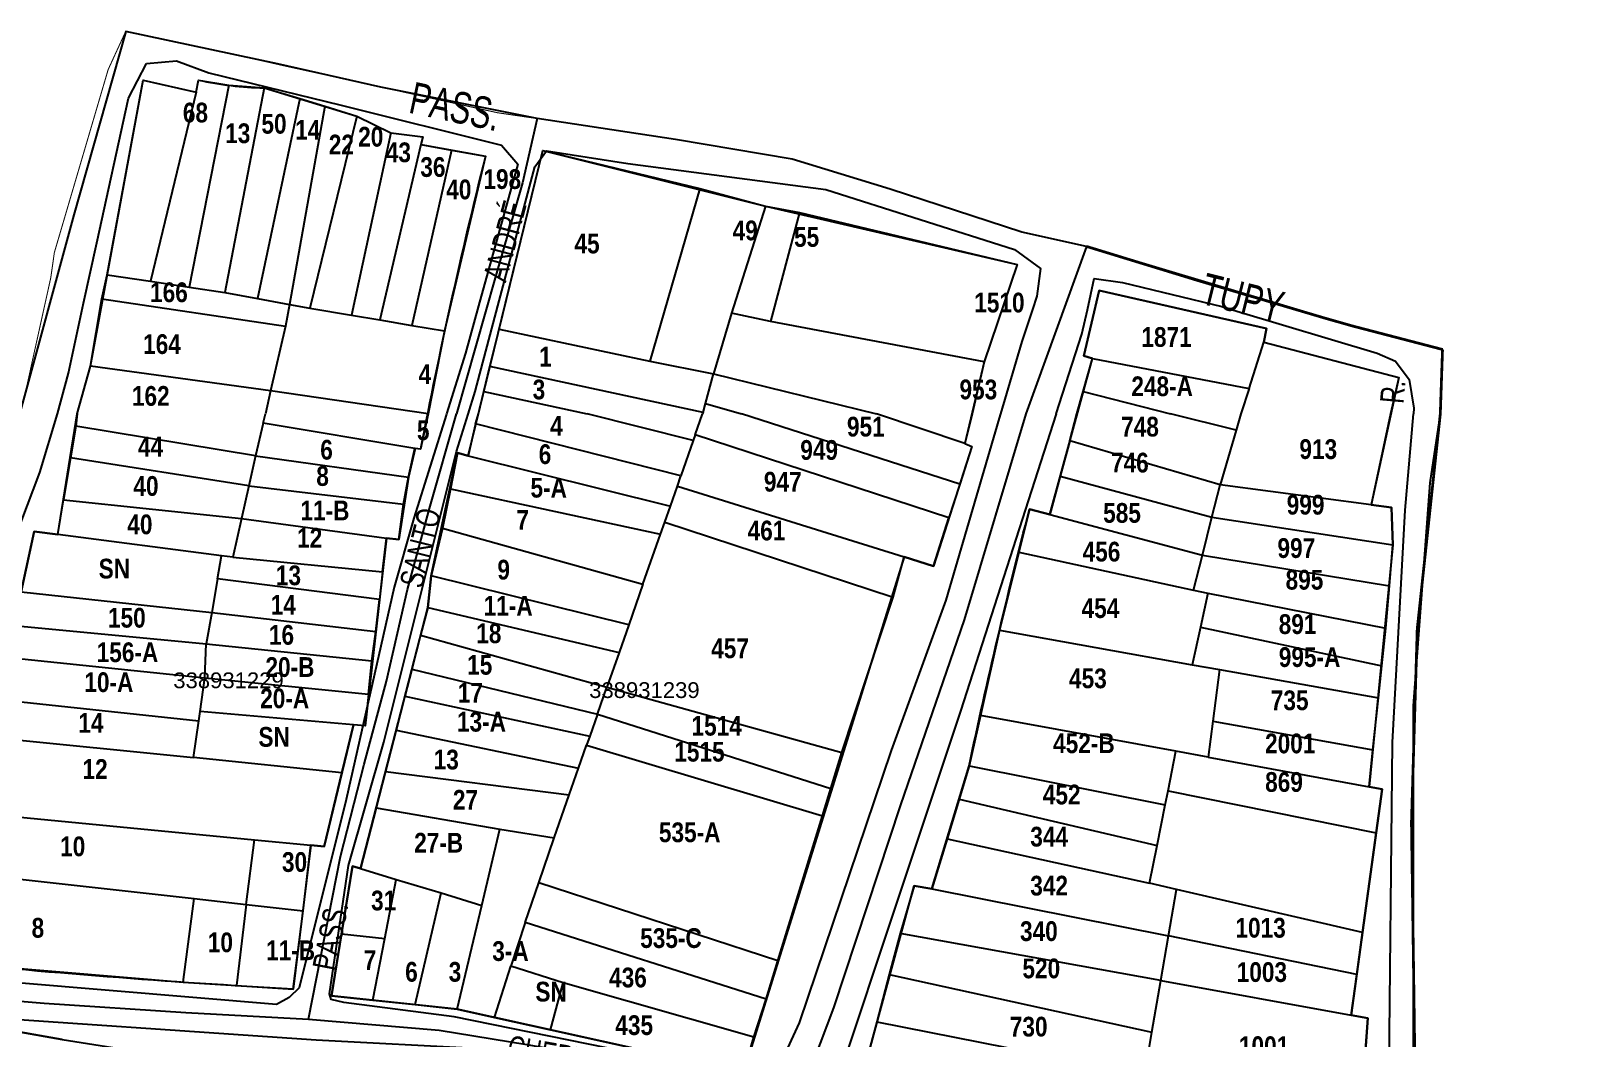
# Model space of a CAD drawing. Extents: x 206099 to 208675, y 4843659 to 4845705.
# Drawn here: x 207658 to 207852.9, y 4845577.5 to 4845705.1 of the extents above; entities that cross this region are included whole.
import ezdxf
from ezdxf.enums import TextEntityAlignment as Align

# ---------------------------------------------------------------- set-up
doc = ezdxf.new("R2010")
doc.units = 0
doc.header["$LTSCALE"] = 1.5
doc.header["$MEASUREMENT"] = 0
for name, color, linetype in [('CD-MALHA-LOTES', 40, 'CONTINUOUS'), ('CD_TXT_QUADRA', 7, 'CONTINUOUS'), ('LM-LIM-SETOR-FISCAL', 7, 'CONTINUOUS'), ('LM-LIMITE-MUNICIPAL', 2, 'CONTINUOUS'), ('RU-QUADRAS', 6, 'CONTINUOUS'), ('SV-EIXO-RUA-N-PAV', 6, 'CONTINUOUS'), ('SV-EIXO-RUA-PAV', 20, 'CONTINUOUS'), ('SV-RUA-NAO-PAV-S-GUIA-C-GUIA', 7, 'CONTINUOUS'), ('SV-RUA-PAVIM-S-GUIA-C-GUIA', 7, 'CONTINUOUS'), ('SV-TXT-RUA-N-PAV-S-GUIA-C-GUIA', 7, 'CONTINUOUS'), ('Th_NmrPort', 7, 'CONTINUOUS')]:
    doc.layers.add(name, color=color, linetype=linetype)
doc.styles.add('ARIAL', font='ARIAL.TTF')
doc.styles.add('MONOTXT', font='ARIAL.TTF', dxfattribs={"height": 0.2})
doc.styles.get("Standard").update_dxf_attribs({"font": 'swisscbo.ttf'})
doc.linetypes.add('Limite', pattern='A,20,-3,[130,ltypeshp.shx,S=6.35,R=0,X=0,Y=0],-3,20', length=46)

msp = doc.modelspace()

# ---------------------------------------------------------------- linework, layer by layer
at = {"layer": 'CD-MALHA-LOTES', "linetype": 'Continuous'}
for p, q in [((207667.67, 4845674.15), (207672.22, 4845698.8)), ((207672.22, 4845698.8), (207678.95, 4845697.3)), ((207683.07, 4845698.15), (207678.04, 4845672.6)), ((207678.95, 4845697.3), (207679.24, 4845698.82)), ((207679.24, 4845698.82), (207683.07, 4845698.15)), ((207687.54, 4845697.84), (207682.59, 4845671.92)), ((207683.07, 4845698.15), (207687.54, 4845697.84)), ((207687.54, 4845697.84), (207692.07, 4845696.46)), ((207678.95, 4845697.3), (207673.15, 4845673.34)), ((207692.07, 4845696.46), (207686.71, 4845671.15)), ((207692.07, 4845696.46), (207695.25, 4845695.49)), ((207695.25, 4845695.49), (207690.77, 4845670.4)), ((207699.27, 4845694.26), (207693.35, 4845669.96)), ((207695.25, 4845695.49), (207699.27, 4845694.26)), ((207699.27, 4845694.26), (207703.6, 4845692.12)), ((207703.6, 4845692.12), (207698.63, 4845669.06)), ((207703.6, 4845692.12), (207707.64, 4845691.64)), ((207707.41, 4845690.66), (207702.2, 4845668.45)), ((207711.26, 4845689.95), (207706.26, 4845667.76)), ((207707.64, 4845691.64), (207707.41, 4845690.66)), ((207707.41, 4845690.66), (207711.26, 4845689.95)), ((207711.26, 4845689.95), (207715.57, 4845689.17)), ((207717.31, 4845667.29), (207722.86, 4845689.9)), ((207722.86, 4845689.9), (207742.73, 4845685.07)), ((207715.57, 4845689.17), (207710.41, 4845667.05)), ((207742.73, 4845685.07), (207736.41, 4845663.24)), ((207742.73, 4845685.07), (207751.05, 4845682.84)), ((207751.05, 4845682.84), (207746.71, 4845669.29)), ((207751.05, 4845682.84), (207755.36, 4845682.03)), ((207755.36, 4845682.03), (207751.65, 4845668.27)), ((207755.36, 4845682.03), (207782.92, 4845675.48)), ((207667.01, 4845671.1), (207667.67, 4845674.15)), ((207667.67, 4845674.15), (207673.15, 4845673.34)), ((207782.92, 4845675.48), (207778.73, 4845663.13)), ((207673.15, 4845673.34), (207678.04, 4845672.6)), ((207678.04, 4845672.6), (207682.59, 4845671.92)), ((207793.29, 4845672.19), (207791.36, 4845663.89)), ((207814.48, 4845667.36), (207793.29, 4845672.19)), ((207665.58, 4845662.61), (207667.01, 4845671.1)), ((207667.01, 4845671.1), (207690.25, 4845667.67)), ((207682.59, 4845671.92), (207686.71, 4845671.15)), ((207686.71, 4845671.15), (207690.77, 4845670.4)), ((207690.77, 4845670.4), (207690.25, 4845667.67)), ((207690.77, 4845670.4), (207693.35, 4845669.96)), ((207693.35, 4845669.96), (207698.63, 4845669.06)), ((207698.63, 4845669.06), (207702.2, 4845668.45)), ((207702.2, 4845668.45), (207706.26, 4845667.76)), ((207746.71, 4845669.29), (207744.46, 4845661.61)), ((207751.65, 4845668.27), (207746.71, 4845669.29)), ((207778.73, 4845663.13), (207751.65, 4845668.27)), ((207690.25, 4845667.67), (207688.38, 4845659.49)), ((207706.26, 4845667.76), (207710.41, 4845667.05)), ((207710.41, 4845667.05), (207708.34, 4845656.58)), ((207716.15, 4845662.56), (207717.31, 4845667.29)), ((207717.31, 4845667.29), (207736.41, 4845663.24)), ((207814.13, 4845665.65), (207814.48, 4845667.36)), ((207812.28, 4845659.76), (207814.13, 4845665.65)), ((207814.13, 4845665.65), (207831.21, 4845661.16)), ((207663.88, 4845656.56), (207665.58, 4845662.61)), ((207688.38, 4845659.49), (207665.58, 4845662.61)), ((207715.37, 4845659.38), (207716.15, 4845662.56)), ((207743.13, 4845656.75), (207716.15, 4845662.56)), ((207736.41, 4845663.24), (207744.46, 4845661.61)), ((207778.73, 4845663.13), (207777.2, 4845656.55)), ((207791.24, 4845659.39), (207792.44, 4845663.55)), ((207791.36, 4845663.89), (207792.44, 4845663.55)), ((207792.44, 4845663.55), (207812.28, 4845659.76)), ((207743.44, 4845657.88), (207744.46, 4845661.61)), ((207744.46, 4845661.61), (207765.07, 4845656.55)), ((207831.21, 4845661.16), (207830.18, 4845656.56)), ((207688.38, 4845659.49), (207687.71, 4845656.56)), ((207708.34, 4845656.58), (207688.38, 4845659.49)), ((207714.68, 4845656.55), (207715.37, 4845659.38)), ((207715.37, 4845659.38), (207728.47, 4845656.55)), ((207790.47, 4845656.56), (207791.24, 4845659.39)), ((207791.24, 4845659.39), (207802.3, 4845656.55)), ((207812.28, 4845659.76), (207811.22, 4845656.57)), ((207708.34, 4845656.58), (207707.35, 4845652.08)), ((207743.13, 4845656.75), (207743.06, 4845656.56)), ((207743.13, 4845656.75), (207743.44, 4845657.88)), ((207743.44, 4845657.88), (207748, 4845656.56)), ((207811.22, 4845656.57), (207810.62, 4845654.5)), ((207663.72, 4845655), (207663.05, 4845651)), ((207663.88, 4845656.56), (207663.72, 4845655)), ((207686.48, 4845651.23), (207663.72, 4845655)), ((207687.41, 4845655.39), (207686.48, 4845651.23)), ((207687.41, 4845655.39), (207687.71, 4845656.56)), ((207706.65, 4845652.17), (207687.41, 4845655.39)), ((207714.33, 4845655.28), (207713.38, 4845651.23)), ((207714.33, 4845655.28), (207714.68, 4845656.55)), ((207740.31, 4845648.7), (207714.33, 4845655.28)), ((207741.88, 4845653.2), (207728.47, 4845656.55)), ((207742.13, 4845653.91), (207743.06, 4845656.56)), ((207775.63, 4845647.65), (207748, 4845656.56)), ((207776.27, 4845652.79), (207765.07, 4845656.55)), ((207777.2, 4845656.55), (207776.27, 4845652.79)), ((207789.58, 4845653.15), (207790.47, 4845656.56)), ((207810.62, 4845654.5), (207802.3, 4845656.55)), ((207830.18, 4845656.56), (207827.74, 4845645.05)), ((207741.88, 4845653.2), (207740.31, 4845648.7)), ((207742.13, 4845653.91), (207741.88, 4845653.2)), ((207774.27, 4845643.41), (207742.13, 4845653.91)), ((207776.27, 4845652.79), (207777.17, 4845652.44)), ((207789.58, 4845653.15), (207788.35, 4845648.68)), ((207808.61, 4845647.57), (207789.58, 4845653.15)), ((207810.62, 4845654.5), (207808.61, 4845647.57)), ((207663.05, 4845651), (207662.16, 4845645.66)), ((207685.62, 4845647.43), (207663.05, 4845651)), ((207686.48, 4845651.23), (207685.62, 4845647.43)), ((207686.48, 4845651.23), (207705.83, 4845648.55)), ((207705.83, 4845648.55), (207706.65, 4845652.17)), ((207707.35, 4845652.08), (207706.65, 4845652.17)), ((207712.02, 4845651.62), (207711.13, 4845647.09)), ((207713.38, 4845651.23), (207712.02, 4845651.62)), ((207713.38, 4845651.23), (207738.99, 4845644.88)), ((207777.17, 4845652.44), (207775.63, 4845647.65)), ((207685.62, 4845647.43), (207684.7, 4845643.31)), ((207685.62, 4845647.43), (207705.22, 4845645.11)), ((207705.22, 4845645.11), (207705.83, 4845648.55)), ((207711.13, 4845647.09), (207710.14, 4845642.1)), ((207711.13, 4845647.09), (207737.74, 4845641.33)), ((207738.99, 4845644.88), (207739.88, 4845647.42)), ((207739.88, 4845647.42), (207740.31, 4845648.7)), ((207739.88, 4845647.42), (207768.6, 4845638.45)), ((207775.63, 4845647.65), (207774.27, 4845643.41)), ((207788.35, 4845648.68), (207787.02, 4845643.81)), ((207788.35, 4845648.68), (207807.57, 4845643.49)), ((207807.57, 4845643.49), (207808.61, 4845647.57)), ((207827.74, 4845645.05), (207808.61, 4845647.57)), ((207661.43, 4845641.28), (207662.16, 4845645.66)), ((207662.16, 4845645.66), (207684.7, 4845643.31)), ((207704.62, 4845640.66), (207705.22, 4845645.11)), ((207738.27, 4845642.83), (207738.99, 4845644.88)), ((207830.28, 4845644.72), (207827.74, 4845645.05)), ((207684.7, 4845643.31), (207683.6, 4845638.4)), ((207684.7, 4845643.31), (207703.03, 4845640.84)), ((207772.3, 4845637.3), (207774.27, 4845643.41)), ((207784.46, 4845644.5), (207783.13, 4845639.04)), ((207787.02, 4845643.81), (207784.46, 4845644.5)), ((207787.02, 4845643.81), (207806.35, 4845638.69)), ((207806.35, 4845638.69), (207807.57, 4845643.49)), ((207807.57, 4845643.49), (207830.48, 4845639.98)), ((207830.48, 4845639.98), (207830.28, 4845644.72)), ((207658.44, 4845641.67), (207656.78, 4845634.04)), ((207661.43, 4845641.28), (207658.44, 4845641.67)), ((207682.17, 4845638.58), (207661.43, 4845641.28)), ((207710.14, 4845642.1), (207708.72, 4845636.06)), ((207710.14, 4845642.1), (207735.52, 4845634.98)), ((207735.52, 4845634.98), (207737.74, 4845641.33)), ((207737.74, 4845641.33), (207738.27, 4845642.83)), ((207738.27, 4845642.83), (207767.18, 4845633.36)), ((207702.54, 4845636.57), (207703.03, 4845640.84)), ((207703.03, 4845640.84), (207704.62, 4845640.66)), ((207783.13, 4845639.04), (207780.65, 4845629.16)), ((207783.13, 4845639.04), (207805.22, 4845634.24)), ((207830.04, 4845634.81), (207830.48, 4845639.98)), ((207681.66, 4845635.67), (207682.17, 4845638.58)), ((207683.6, 4845638.4), (207682.17, 4845638.58)), ((207683.6, 4845638.4), (207702.54, 4845636.57)), ((207767.18, 4845633.36), (207768.6, 4845638.45)), ((207768.6, 4845638.45), (207772.3, 4845637.3)), ((207805.22, 4845634.24), (207806.35, 4845638.69)), ((207806.35, 4845638.69), (207830.04, 4845634.81)), ((207681.66, 4845635.67), (207680.92, 4845631.42)), ((207702.14, 4845633.06), (207681.66, 4845635.67)), ((207702.54, 4845636.57), (207702.14, 4845633.06)), ((207708.72, 4845636.06), (207708.26, 4845632.03)), ((207733.72, 4845629.85), (207708.72, 4845636.06)), ((207656.78, 4845634.04), (207680.92, 4845631.42)), ((207735.52, 4845634.98), (207733.72, 4845629.85)), ((207760.7, 4845613.68), (207767.18, 4845633.36)), ((207805.22, 4845634.24), (207807.05, 4845633.88)), ((207807.05, 4845633.88), (207806.1, 4845629.54)), ((207807.05, 4845633.88), (207829.58, 4845629.43)), ((207829.58, 4845629.43), (207830.04, 4845634.81)), ((207680.92, 4845631.42), (207680.22, 4845627.46)), ((207680.92, 4845631.42), (207701.68, 4845629.03)), ((207701.68, 4845629.03), (207702.14, 4845633.06)), ((207708.26, 4845632.03), (207707.36, 4845628.55)), ((207708.26, 4845632.03), (207732.49, 4845626.33)), ((207655.85, 4845629.76), (207680.22, 4845627.46)), ((207733.72, 4845629.85), (207732.49, 4845626.33)), ((207806.1, 4845629.54), (207805.07, 4845624.81)), ((207806.1, 4845629.54), (207829.08, 4845624.67)), ((207829.08, 4845624.67), (207829.58, 4845629.43)), ((207680.03, 4845623.14), (207680.22, 4845627.46)), ((207680.22, 4845627.46), (207701.19, 4845625.3)), ((207701.19, 4845625.3), (207701.68, 4845629.03)), ((207707.36, 4845628.55), (207706.25, 4845624.24)), ((207707.36, 4845628.55), (207730.96, 4845621.96)), ((207780.65, 4845629.16), (207778.25, 4845618.38)), ((207780.65, 4845629.16), (207805.07, 4845624.81)), ((207652.5, 4845625.98), (207680.03, 4845623.14)), ((207732.49, 4845626.33), (207730.96, 4845621.96)), ((207700.75, 4845621.08), (207701.19, 4845625.3)), ((207706.25, 4845624.24), (207705.38, 4845620.83)), ((207706.25, 4845624.24), (207729.76, 4845618.53)), ((207805.07, 4845624.81), (207808.53, 4845624.19)), ((207808.53, 4845624.19), (207807.67, 4845617.66)), ((207808.53, 4845624.19), (207828.65, 4845620.63)), ((207828.65, 4845620.63), (207829.08, 4845624.67)), ((207679.44, 4845618.9), (207680.03, 4845623.14)), ((207680.03, 4845623.14), (207700.75, 4845621.08)), ((207729.76, 4845618.53), (207730.96, 4845621.96)), ((207730.96, 4845621.96), (207760.7, 4845613.68)), ((207650.38, 4845620.81), (207679.27, 4845617.68)), ((207700.75, 4845621.08), (207700.33, 4845617.07)), ((207705.38, 4845620.83), (207704.26, 4845616.5)), ((207705.38, 4845620.83), (207728.79, 4845615.78)), ((207827.94, 4845614.01), (207828.65, 4845620.63)), ((207678.63, 4845613.05), (207679.27, 4845617.68)), ((207679.27, 4845617.68), (207679.44, 4845618.9)), ((207698.87, 4845617.2), (207679.44, 4845618.9)), ((207729.76, 4845618.53), (207728.79, 4845615.78)), ((207729.76, 4845618.53), (207759.31, 4845609.15)), ((207778.25, 4845618.38), (207776.83, 4845612.01)), ((207803, 4845613.85), (207778.25, 4845618.38)), ((207807.67, 4845617.66), (207807.08, 4845613.1)), ((207807.67, 4845617.66), (207827.94, 4845614.01)), ((207649.25, 4845615.99), (207678.63, 4845613.05)), ((207697.41, 4845611.11), (207698.87, 4845617.2)), ((207700.33, 4845617.07), (207698.87, 4845617.2)), ((207704.26, 4845616.5), (207702.93, 4845611.29)), ((207704.26, 4845616.5), (207727.37, 4845611.7)), ((207728.79, 4845615.78), (207728.39, 4845614.63)), ((207727.37, 4845611.7), (207728.39, 4845614.63)), ((207728.39, 4845614.63), (207758.24, 4845605.68)), ((207802.01, 4845608.86), (207803, 4845613.85)), ((207807.08, 4845613.1), (207803, 4845613.85)), ((207827.46, 4845609.36), (207827.94, 4845614.01)), ((207697.41, 4845611.11), (207678.63, 4845613.05)), ((207759.31, 4845609.15), (207760.7, 4845613.68)), ((207776.83, 4845612.01), (207775.54, 4845607.77)), ((207776.83, 4845612.01), (207801.65, 4845607.06)), ((207807.08, 4845613.1), (207827.46, 4845609.36)), ((207695.15, 4845601.81), (207697.41, 4845611.11)), ((207702.93, 4845611.29), (207701.74, 4845606.68)), ((207702.93, 4845611.29), (207726.18, 4845608.32)), ((207726.18, 4845608.32), (207727.37, 4845611.7)), ((207724.28, 4845602.88), (207726.18, 4845608.32)), ((207758.24, 4845605.68), (207759.31, 4845609.15)), ((207801.65, 4845607.06), (207802.01, 4845608.86)), ((207802.01, 4845608.86), (207828.34, 4845603.52)), ((207829.1, 4845609.07), (207827.46, 4845609.36)), ((207828.34, 4845603.52), (207829.1, 4845609.07)), ((207646.91, 4845606.46), (207686.34, 4845602.65)), ((207701.74, 4845606.68), (207699.77, 4845599)), ((207701.74, 4845606.68), (207717.38, 4845603.97)), ((207775.54, 4845607.77), (207774.02, 4845602.75)), ((207775.54, 4845607.77), (207800.62, 4845601.91)), ((207800.62, 4845601.91), (207801.65, 4845607.06)), ((207715.11, 4845594.33), (207717.38, 4845603.97)), ((207717.38, 4845603.97), (207724.28, 4845602.88)), ((207752.61, 4845587.32), (207758.24, 4845605.68)), ((207685.26, 4845594.45), (207686.34, 4845602.65)), ((207686.34, 4845602.65), (207693.48, 4845601.97)), ((207722.33, 4845597.2), (207724.28, 4845602.88)), ((207774.02, 4845602.75), (207772.11, 4845596.43)), ((207774.02, 4845602.75), (207799.67, 4845597.14)), ((207826.62, 4845590.9), (207828.34, 4845603.52)), ((207692.49, 4845593.66), (207693.48, 4845601.97)), ((207693.48, 4845601.97), (207695.15, 4845601.81)), ((207799.67, 4845597.14), (207800.62, 4845601.91)), ((207645.1, 4845598.97), (207678.68, 4845595.19)), ((207698.75, 4845599.31), (207697.35, 4845590.74)), ((207699.77, 4845599), (207698.75, 4845599.31)), ((207699.77, 4845599), (207704.26, 4845597.63)), ((207702.83, 4845590.13), (207704.26, 4845597.63)), ((207704.26, 4845597.63), (207709.95, 4845595.93)), ((207720.62, 4845592.19), (207722.33, 4845597.2)), ((207752.61, 4845587.32), (207722.33, 4845597.2)), ((207769.88, 4845596.82), (207768.08, 4845590.79)), ((207772.11, 4845596.43), (207769.88, 4845596.82)), ((207772.11, 4845596.43), (207802.07, 4845590.49)), ((207803.08, 4845596.35), (207799.67, 4845597.14)), ((207802.07, 4845590.49), (207803.08, 4845596.35)), ((207826.62, 4845590.9), (207803.08, 4845596.35)), ((207677.31, 4845584.6), (207678.68, 4845595.19)), ((207678.68, 4845595.19), (207685.26, 4845594.45)), ((207685.26, 4845594.45), (207684.04, 4845584.19)), ((207685.26, 4845594.45), (207692.49, 4845593.66)), ((207706.68, 4845581.78), (207709.95, 4845595.93)), ((207709.95, 4845595.93), (207715.11, 4845594.33)), ((207712.01, 4845581.18), (207715.11, 4845594.33)), ((207691.24, 4845583.75), (207692.49, 4845593.66)), ((207697.35, 4845590.74), (207696.07, 4845582.88)), ((207697.35, 4845590.74), (207702.83, 4845590.13)), ((207720.62, 4845592.19), (207718.81, 4845586.64)), ((207751.11, 4845582.45), (207720.62, 4845592.19)), ((207768.08, 4845590.79), (207766.7, 4845585.61)), ((207801.08, 4845584.81), (207768.08, 4845590.79)), ((207801.08, 4845584.81), (207802.07, 4845590.49)), ((207825.89, 4845585.61), (207802.07, 4845590.49)), ((207825.89, 4845585.61), (207826.62, 4845590.9)), ((207701.33, 4845582.33), (207702.83, 4845590.13)), ((207644.14, 4845587.42), (207677.31, 4845584.6)), ((207716.74, 4845580.13), (207718.81, 4845586.64)), ((207725.43, 4845584.52), (207718.81, 4845586.64)), ((207751.11, 4845582.45), (207752.61, 4845587.32)), ((207677.31, 4845584.6), (207684.04, 4845584.19)), ((207723.83, 4845578.57), (207725.43, 4845584.52)), ((207749.54, 4845577.67), (207725.43, 4845584.52)), ((207766.7, 4845585.61), (207765.12, 4845579.61)), ((207766.7, 4845585.61), (207799.95, 4845578.3)), ((207799.95, 4845578.3), (207801.08, 4845584.81)), ((207801.08, 4845584.81), (207825.2, 4845580.46)), ((207825.2, 4845580.46), (207825.89, 4845585.61)), ((207684.04, 4845584.19), (207691.24, 4845583.75)), ((207696.07, 4845582.88), (207701.33, 4845582.33)), ((207661.97, 4845577.38), (207643.32, 4845580.64)), ((207701.33, 4845582.33), (207706.68, 4845581.78)), ((207706.68, 4845581.78), (207712.01, 4845581.18)), ((207712.01, 4845581.18), (207716.74, 4845580.13)), ((207749.54, 4845577.67), (207751.11, 4845582.45)), ((207716.74, 4845580.13), (207723.83, 4845578.57)), ((207765.12, 4845579.61), (207763.74, 4845574.43)), ((207765.12, 4845579.61), (207799.06, 4845572.92)), ((207827.3, 4845580.07), (207825.2, 4845580.46)), ((207826.44, 4845568.23), (207827.3, 4845580.07)), ((207723.83, 4845578.57), (207748.25, 4845573.18)), ((207748.25, 4845573.18), (207749.54, 4845577.67)), ((207799.06, 4845572.92), (207799.95, 4845578.3))]:
    msp.add_line(p, q, dxfattribs=at)
at = {"layer": 'LM-LIM-SETOR-FISCAL', "linetype": 'Limite', "ltscale": 0.1, "const_width": 0.13, "flags": 128}
msp.add_lwpolyline([(206951.13, 4844515.15), (206103.85, 4844311.15), (206102.2, 4844310.76), (206463.03, 4843896.23), (206552, 4844015.88), (206955.36, 4843691.91), (206997.06, 4843661.13), (206998.31, 4843663.57), (207016.42, 4843698.58), (207012.73, 4843700.99), (207070.72, 4843830.73), (207120.99, 4843945.82), (207148.62, 4843951), (207201.26, 4843971.46), (207207.29, 4843958.02), (207217.12, 4843955.42), (207337.27, 4843938.21), (207437.15, 4843921.71), (207622.29, 4843892.61), (207679.53, 4843880.04), (207690.49, 4843889.02), (207671.55, 4843915.2), (207748.93, 4843970.7), (207711.26, 4844025.71), (207698.36, 4844043.55), (207668.91, 4844086.59), (207641.42, 4844125.22), (207698.91, 4844166.45), (207678.15, 4844195.51), (207667.43, 4844209.54), (207654.06, 4844227.54), (207631.24, 4844260.95), (207605.71, 4844299.54), (207598, 4844309.83), (207586.64, 4844326.37), (207553.25, 4844375.41), (207542.96, 4844389.81), (207530.49, 4844407.67), (207597.31, 4844451.76), (207621.23, 4844476.19), (207656.93, 4844513), (207690.53, 4844547.25), (207699.44, 4844555.93), (207701.4, 4844564.61), (207693.13, 4844573.37), (207679, 4844583.84), (207661.07, 4844596.77), (207637.45, 4844615.37), (207585.86, 4844655.97), (207575.48, 4844664.69), (207569.08, 4844671.5), (207569.45, 4844680.36), (207654.93, 4844703.13), (207663.89, 4844680.39), (207677.57, 4844669.34), (207702.32, 4844650.54), (207716.26, 4844640.68), (207753.78, 4844609.83), (207762.93, 4844554.62), (207770.13, 4844473.57), (207776.84, 4844472.68), (207793.01, 4844360.57), (207785.17, 4844355.62), (207770.44, 4844345.59), (207748.43, 4844330.95), (207747.91, 4844324.8), (207753.52, 4844317.31), (207769.28, 4844298.69), (207775.01, 4844293.43), (207782.88, 4844283.92), (207789.15, 4844276.2), (207815.46, 4844244.33), (207819.38, 4844241.82), (207833.89, 4844253.22), (207837.15, 4844248.8), (207827.85, 4844241.71), (207830.8, 4844238.17), (207835.76, 4844241.82), (207843.28, 4844230.65), (207850.47, 4844234.85), (207853.27, 4844229.99), (207850.22, 4844228.31), (207852.55, 4844223.47), (207862.28, 4844194.53), (207852.98, 4844190.72), (207855.45, 4844183.13), (207841.05, 4844179.2), (207842.75, 4844174.19), (207831.58, 4844167.48), (207835.38, 4844161.88), (207841.17, 4844165.37), (207847.07, 4844155.75), (207831.32, 4844146.19), (207834.89, 4844140.85), (207829.27, 4844137.4), (207831.74, 4844133), (207827.93, 4844130.58), (207830.96, 4844126.13), (207825.79, 4844122.95), (207828.8, 4844117.88), (207826.74, 4844116.71), (207837.07, 4844101.63), (207828.21, 4844096.11), (207838.21, 4844083.58), (207810.77, 4844063.9), (207814.94, 4844058.51), (207818.35, 4844060.87), (207823.85, 4844053.22), (207815.63, 4844047.62), (207818.11, 4844034.1), (207801.11, 4844022.39), (207805.92, 4844012.86), (207800.29, 4844003.99), (207792.72, 4843932.76), (207821.91, 4843926.4), (207859.75, 4843922.03), (207884.09, 4843912.26), (207889.39, 4843912.02), (207898.99, 4843924.88), (207898.88, 4843930.09), (207899.02, 4843938.96), (207962.06, 4843938.77), (207963.84, 4843901.85), (207941.02, 4843902.05), (207942.04, 4843841.47), (208007.7, 4843841.21), (208022.14, 4843841.12), (208036.07, 4843839.89), (208056.34, 4843840.14), (208090.26, 4843841.1), (208106.1, 4843842.59), (208189.59, 4843856.54), (208188.16, 4843865.4), (208275.25, 4843877.18), (208292.72, 4843880.37), (208298.69, 4843887.78), (208321.91, 4843926.37), (208334.62, 4843947.55), (208347.38, 4843979.84), (208351.66, 4843981.53), (208361.4, 4843993.9), (208372.92, 4843999.2), (208371.9, 4844007.23), (208387.36, 4844030.68), (208393.74, 4844026.56), (208401.25, 4844038.55), (208394.9, 4844042.64), (208398.77, 4844059.02), (208405.89, 4844063.32), (208424.47, 4844062.68), (208426.06, 4844069.85), (208422.67, 4844090.07), (208413.98, 4844110.55), (208424.48, 4844115.64), (208426.74, 4844111.64), (208466.87, 4844139.33), (208484, 4844172.26), (208526.46, 4844173.32), (208524.92, 4844238.99), (208556.34, 4844273.82), (208606.67, 4844329.22), (208617.29, 4844355.28), (208634.75, 4844382.44), (208623.4, 4844573.87), (208620.94, 4844586.93), (208617.24, 4844585.48), (208611.62, 4844582.44), (208602.16, 4844575.47), (208597.22, 4844571.55), (208589.65, 4844565.64), (208583.91, 4844560.59), (208574.64, 4844553.13), (208565.88, 4844547.77), (208558.91, 4844543.84), (208546.16, 4844536.68), (208538.21, 4844532.01), (208523.21, 4844523.48), (208501.29, 4844510.52), (208474.09, 4844504.73), (208470.3, 4844549.75), (208469.96, 4844556.19), (208469.21, 4844570.01), (208467.84, 4844586.2), (208466.79, 4844596.16), (208463.28, 4844642.74), (208459.25, 4844689.33), (208457.41, 4844719.81), (208456.59, 4844734.9), (208455.83, 4844742.23), (208452.75, 4844785.24), (208451.92, 4844795.94), (208448.46, 4844834.88), (208447.26, 4844852.46), (208446.16, 4844873.31), (208445.12, 4844881.64), (208441.97, 4844928.93), (208438.81, 4844974.82), (208435.74, 4845020.91), (208434.09, 4845038.6), (208431.09, 4845069.57), (208428.45, 4845117.03), (208425.65, 4845163.09), (208425.04, 4845177.97), (208424.21, 4845193.61), (208423.19, 4845208.28), (208420.65, 4845245.05), (208420.1, 4845254.11), (208419.59, 4845259.67), (208417.58, 4845281.54), (208417.08, 4845287.58), (208415.98, 4845307.61), (208414.07, 4845322.51), (208412.84, 4845335.67), (208409.33, 4845349.09), (208404.94, 4845354.53), (208397.22, 4845363.48), (208391.26, 4845367.95), (208373.27, 4845347.25), (208334.49, 4845303.29), (208294.22, 4845257.76), (208255.35, 4845213.1), (208212.72, 4845163.71), (208171.57, 4845116.42), (208140.51, 4845080.89), (208114.59, 4845051), (208102.6, 4845036.98), (208066.61, 4844996.14), (208032.07, 4844956.22), (207998.73, 4844916.29), (207967.12, 4844879.57), (207953.42, 4844867.05), (207945.01, 4844857.92), (207921.99, 4844836.18), (207906.18, 4844822.02), (207877.77, 4844798.99), (207836.45, 4844772.36), (207834.47, 4844792.78), (207833.01, 4844807.86), (207831.55, 4844856.55), (207830.63, 4844904.88), (207830.37, 4844927.94), (207830.09, 4844953.39), (207831, 4845001.71), (207831.73, 4845050.95), (207831.55, 4845099.46), (207831.55, 4845147.97), (207831.18, 4845196.48), (207831.39, 4845224.82), (207831.52, 4845241.53), (207831.55, 4845245.91), (207831.55, 4845246.41), (207831.18, 4845294.78), (207831.18, 4845343.11), (207831.73, 4845394.36), (207833.37, 4845443.42), (207833.92, 4845490.65), (207833.71, 4845521.07), (207833.56, 4845541.9), (207833.48, 4845550.53), (207833.19, 4845579.45), (207832.83, 4845604.85), (207833.56, 4845629.33), (207836.48, 4845656.56), (207836.76, 4845664.71), (207825.37, 4845667.68), (207821.82, 4845668.69), (207816.91, 4845670.09), (207805.68, 4845673.47), (207791.7, 4845677.75), (207783.5, 4845679.57), (207766.81, 4845685.02), (207754.43, 4845688.82), (207739.64, 4845691.3), (207722.13, 4845693.94), (207717.1, 4845694.68), (207690.08, 4845700.62), (207680.08, 4845702.89), (207670.03, 4845704.98), (207667.81, 4845700.16), (207660.99, 4845676.98), (207660.54, 4845673.8), (207657.39, 4845659.57), (207656.59, 4845656.53), (207655.95, 4845653.98), (207650.56, 4845639.59), (207647.27, 4845633.02), (207644.17, 4845622.85), (207641.37, 4845615.1), (207618.1, 4845615.4), (207601.33, 4845615.86), (207592.93, 4845615.82), (207543.69, 4845617.43), (207493.78, 4845618.83), (207471.28, 4845620.61), (207442.67, 4845621.38), (207409.05, 4845621.45), (207395.8, 4845621.64), (207345.61, 4845622.76), (207297.34, 4845623.66), (207302.37, 4845557.49), (207306.56, 4845504.34), (207309.91, 4845464.2), (207314.17, 4845425.29), (207318.44, 4845350.96), (207323.01, 4845301.38), (207326.21, 4845262.61), (207329.56, 4845220.35), (207332.3, 4845183.41), (207332.77, 4845157.36), (207331.5, 4845129.31), (207329.48, 4845113.1), (207327.97, 4845099.78), (207322.7, 4845067.42), (207315.32, 4845031.5), (207304.58, 4844989.44), (207294.83, 4844945.95), (207285.39, 4844902.77), (207275.03, 4844859.74), (207265.74, 4844820.37), (207255.53, 4844777.19), (207247.26, 4844743.37), (207237.49, 4844702.4), (207233.3, 4844686.1), (207226.31, 4844651.65), (207222.36, 4844634.38), (207221.5, 4844580.09), (207184.7, 4844571.41), (207132.94, 4844558.17), (207106.7, 4844555.23), (207101.3, 4844554.58), (207090.18, 4844551.4), (207069.41, 4844546.2), (207052.47, 4844541.19), (207025, 4844537.01), (206969.31, 4844520.12)], close=True, dxfattribs=at)
at = {"layer": 'LM-LIMITE-MUNICIPAL'}
for points in [[(207791.7, 4845677.75, 0.35, 0.35, 0), (207805.68, 4845673.47, 0.35, 0.35, 0)], [(207805.68, 4845673.47, 0.35, 0.35, 0), (207821.82, 4845668.69, 0.35, 0.35, 0)], [(207821.82, 4845668.69, 0.35, 0.35, 0), (207821.96, 4845668.65, 0.35, 0.35, 0), (207825.37, 4845667.68, 0.35, 0.35, 0)], [(207825.37, 4845667.68, 0.35, 0.35, 0), (207836.76, 4845664.71, 0.35, 0.35, 0)], [(207836.76, 4845664.71, 0.35, 0.35, 0), (207836.48, 4845656.56, 0.35, 0.35, 0), (207833.56, 4845629.33, 0.35, 0.35, 0)], [(207833.56, 4845629.33, 0.35, 0.35, 0), (207832.83, 4845604.85, 0.35, 0.35, 0)], [(207832.83, 4845604.85, 0.35, 0.35, 0), (207833.19, 4845579.45, 0.35, 0.35, 0)], [(207833.19, 4845579.45, 0.35, 0.35, 0), (207833.45, 4845558.8, 0.35, 0.35, 0), (207833.48, 4845550.53, 0.35, 0.35, 0)]]:
    msp.add_lwpolyline(points, format="xyseb", dxfattribs=at)
at = {"layer": 'RU-QUADRAS', "color": 6, "linetype": 'Continuous'}
for points in [[(207655.85, 4845629.76), (207658.44, 4845641.67), (207661.43, 4845641.28), (207663.88, 4845656.56), (207665.58, 4845662.61), (207672.22, 4845698.8), (207678.95, 4845697.3), (207679.24, 4845698.82, 0.052018), (207687.54, 4845697.84), (207699.27, 4845694.26), (207703.6, 4845692.12), (207707.64, 4845691.64), (207707.41, 4845690.66), (207715.57, 4845689.17, 0.013773), (207707.35, 4845652.08), (207706.66, 4845652.17), (207705.83, 4845648.55), (207704.62, 4845640.66), (207703.03, 4845640.84), (207700.33, 4845617.07), (207698.87, 4845617.2), (207695.15, 4845601.81), (207693.48, 4845601.97), (207691.24, 4845583.75, -0.011935), (207644.14, 4845587.42)], [(207762.3, 4845568.96), (207769.88, 4845596.82), (207772.11, 4845596.43), (207776.83, 4845612.01, -0.012141), (207784.46, 4845644.5), (207787.02, 4845643.81), (207792.44, 4845663.55), (207791.36, 4845663.89), (207793.29, 4845672.19), (207814.48, 4845667.36), (207814.13, 4845665.65), (207831.21, 4845661.16), (207827.74, 4845645.05), (207830.28, 4845644.72), (207830.48, 4845639.98), (207827.46, 4845609.36), (207829.1, 4845609.07), (207825.2, 4845580.46), (207827.3, 4845580.07), (207826.44, 4845568.23)]]:
    msp.add_lwpolyline(points, format="xyb", dxfattribs=at)
msp.add_lwpolyline([(207696.07, 4845582.88), (207698.75, 4845599.31), (207699.77, 4845599), (207708.26, 4845632.03), (207708.72, 4845636.06), (207712.02, 4845651.62), (207713.38, 4845651.23), (207722.86, 4845689.9), (207751.05, 4845682.84), (207782.92, 4845675.48), (207778.73, 4845663.13), (207776.27, 4845652.79), (207777.17, 4845652.44), (207772.3, 4845637.3), (207768.6, 4845638.45), (207748.25, 4845573.18), (207712.01, 4845581.18)], close=True, dxfattribs=at)
msp.add_lwpolyline([(207634.46, 4845547.68, -0.025441), (207643.32, 4845580.64), (207661.97, 4845577.38), (207712.24, 4845569.41), (207714.13, 4845574.72), (207748.17, 4845569.21), (207744.13, 4845552.63), (207743.21, 4845552.82), (207732.95, 4845521.45), (207698.76, 4845531.55), (207700.02, 4845535.07)], format="xyb", close=True, dxfattribs=at)
at = {"layer": 'SV-EIXO-RUA-N-PAV'}
for p, q in [((207689.26, 4845700.88), (207670.03, 4845704.98)), ((207702.31, 4845697.9), (207689.26, 4845700.88)), ((207722.13, 4845693.94), (207702.31, 4845697.9)), ((207739.64, 4845691.3), (207722.13, 4845693.94)), ((207754.43, 4845688.82), (207739.64, 4845691.3)), ((207766.81, 4845685.02), (207754.43, 4845688.82)), ((207783.5, 4845679.57), (207766.81, 4845685.02)), ((207791.7, 4845677.75), (207783.5, 4845679.57)), ((207791.7, 4845677.75), (207783.99, 4845656.56)), ((207825.37, 4845667.68), (207791.7, 4845677.75)), ((207836.76, 4845664.71), (207825.37, 4845667.68)), ((207836.48, 4845656.56), (207836.76, 4845664.71))]:
    msp.add_line(p, q, dxfattribs=at)
at = {"layer": 'SV-EIXO-RUA-N-PAV', "flags": 128}
for points in [[(207722.13, 4845693.94), (207720.27, 4845685.79), (207716.8, 4845673.76), (207711.9, 4845656.55)], [(207693.18, 4845579.95), (207697.21, 4845600.53), (207700.24, 4845612.23), (207703.06, 4845622.72), (207705.69, 4845634.32), (207708.51, 4845644.6), (207711.9, 4845656.55)], [(207783.99, 4845656.56), (207776.19, 4845630.48), (207768.12, 4845607.08), (207759.65, 4845581.36), (207755.31, 4845569.87), (207750.17, 4845554.54), (207744.11, 4845535.77), (207738.26, 4845517.92), (207731.16, 4845495.3), (207726.02, 4845481.3)], [(207638.5, 4845583.74), (207659.69, 4845581.97), (207677.65, 4845580.76), (207693.18, 4845579.95), (207709.72, 4845578.54), (207720.81, 4845576.72), (207734.53, 4845574.3), (207755.31, 4845569.87)]]:
    msp.add_lwpolyline(points, dxfattribs=at)
at = {"layer": 'SV-EIXO-RUA-PAV', "flags": 128}
for points in [[(207670.03, 4845704.98), (207663.47, 4845681.76), (207656.58, 4845656.5)], [(207836.48, 4845656.56), (207835.15, 4845647.82), (207833.03, 4845619.6), (207833.03, 4845585.34), (207833.07, 4845542.89), (207833.24, 4845513.49), (207833.86, 4845477.83), (207833.22, 4845456.84), (207833.22, 4845439.71), (207832.09, 4845412.01), (207831.34, 4845381.4), (207830.78, 4845346.68), (207830.97, 4845308.49), (207831.16, 4845276.2), (207830.45, 4845223.57), (207831.16, 4845188.41), (207831.16, 4845161.27), (207831.16, 4845123.55), (207831.72, 4845092.58), (207831.34, 4845050.74), (207831.11, 4845020.96), (207829.73, 4844999.33)]]:
    msp.add_lwpolyline(points, dxfattribs=at)
at = {"layer": 'SV-RUA-NAO-PAV-S-GUIA-C-GUIA', "flags": 128}
for points in [[(207672.67, 4845700.9), (207676.46, 4845701.26), (207680.54, 4845699.75), (207697.29, 4845695.63), (207717.6, 4845690.58), (207719.67, 4845688.18), (207714.71, 4845670.23), (207713.06, 4845664.26), (207710.65, 4845656.56)], [(207713.38, 4845656.53), (207714.29, 4845659.4), (207717.13, 4845670.22), (207721.85, 4845687.83), (207723.29, 4845689.86), (207733.59, 4845688.26), (207758.69, 4845684.97), (207782.57, 4845677.37), (207785.85, 4845674.95), (207785.38, 4845671.45), (207784.83, 4845669.75), (207783.51, 4845665.71), (207780.78, 4845656.56)], [(207787.86, 4845656.56), (207791.11, 4845666.63), (207791.79, 4845669.71), (207792.66, 4845673.69), (207796.24, 4845673.18), (207808.83, 4845670.15), (207810.72, 4845669.58), (207828.47, 4845664.23), (207830.82, 4845663.24), (207832.55, 4845660.89), (207833.14, 4845657.26), (207833.08, 4845656.56)], [(207710.63, 4845656.54), (207706.51, 4845643.36), (207704.03, 4845634.62), (207697.94, 4845607.73), (207691.97, 4845583.9), (207690.73, 4845582.66), (207689.12, 4845581.79), (207646.2, 4845585.38), (207644.31, 4845585.77), (207642.49, 4845587.54), (207642.07, 4845589.25)], [(207780.78, 4845656.56), (207780.62, 4845656.02), (207773.86, 4845632.96), (207766.96, 4845613.93), (207755.28, 4845579.48), (207753.07, 4845574.63), (207751.16, 4845573.12), (207749.4, 4845572.83), (207747.93, 4845572.86), (207711.61, 4845580.25), (207697.65, 4845582.05), (207696.03, 4845582.41), (207695.81, 4845583.15), (207698.24, 4845599.38), (207702.73, 4845615.01), (207711.89, 4845651.81), (207713.38, 4845656.53)], [(207787.86, 4845656.56), (207775.73, 4845618.94), (207752.21, 4845548.36), (207734.45, 4845494.99)], [(207636.79, 4845545.79), (207634.43, 4845546.53), (207633.5, 4845547.04), (207633.26, 4845548.58), (207641.67, 4845579.05), (207642.18, 4845580.24), (207643.59, 4845580.77), (207646.04, 4845580.61), (207694.14, 4845577.3), (207715.02, 4845576.21), (207734.38, 4845572.58), (207747.33, 4845570.35), (207748.81, 4845569.61), (207749.5, 4845568.21), (207748.94, 4845566.39), (207734.99, 4845519.78)]]:
    msp.add_lwpolyline(points, dxfattribs=at)
at = {"layer": 'SV-RUA-PAVIM-S-GUIA-C-GUIA', "flags": 128}
for points in [[(207661.4, 4845656.56), (207662.77, 4845661.72), (207664.7, 4845670.58), (207666.37, 4845678.23), (207670.37, 4845696.52), (207672.67, 4845700.9)], [(207647.31, 4845619.46), (207649.1, 4845623.67), (207654.35, 4845636.41), (207659.14, 4845649.14), (207661.4, 4845656.56)], [(207827.96, 4845380.95), (207829.11, 4845411.81), (207830.54, 4845447.62), (207831.09, 4845478.14), (207830.47, 4845513.73), (207830.14, 4845531.94), (207830.31, 4845543.2), (207829.95, 4845569.88), (207830.42, 4845614.96), (207832.05, 4845644.36), (207833.08, 4845656.56)]]:
    msp.add_lwpolyline(points, dxfattribs=at)

# ---------------------------------------------------------------- texts
at = {"layer": 'CD_TXT_QUADRA', "color": 7, "linetype": 'Continuous', "style": 'MONOTXT'}
for s, p in [('338931229', (207676.05, 4845621.83)), ('338931239', (207728.71, 4845620.59))]:
    msp.add_text(s, height=2, dxfattribs=at).set_placement(p)
at = {"layer": 'SV-TXT-RUA-N-PAV-S-GUIA-C-GUIA', "style": 'ARIAL', "width": 0.7}
for s, height, rotation, p in [('PASS.', 4, 348, (207705.71, 4845694.71)), ('ANDRÉ', 3, 75, (207718.16, 4845673.1)), ('TUPY', 4, 346, (207805.92, 4845670.55)), ('R.', 3, 85, (207831.82, 4845657.78)), ('SANTO', 3, 76, (207707.58, 4845634.35)), ('PASS.', 3, 79, (207696.59, 4845585.94)), ('CHERMONT', 3, 350, (207718.17, 4845574.97))]:
    msp.add_text(s, height=height, rotation=rotation, dxfattribs=at).set_placement(p)
at = {"layer": 'Th_NmrPort', "color": 1}
for s, p in [('68', (207677.26, 4845694.7)), ('50', (207687.21, 4845693.28)), ('14', (207691.48, 4845692.51)), ('13', (207682.62, 4845692.08)), ('22', (207695.74, 4845690.65)), ('20', (207699.46, 4845691.64)), ('43', (207702.96, 4845689.67)), ('36', (207707.33, 4845687.81)), ('40', (207710.61, 4845684.97)), ('198', (207715.32, 4845686.28)), ('49', (207746.87, 4845679.78)), ('55', (207754.65, 4845678.95)), ('45', (207726.85, 4845678.12)), ('166', (207673.11, 4845671.95)), ('1510', (207777.47, 4845670.65)), ('164', (207672.23, 4845665.39)), ('1871', (207798.63, 4845666.29)), ('1', (207722.38, 4845663.8)), ('4', (207707.11, 4845661.57)), ('3', (207721.55, 4845659.65)), ('953', (207775.6, 4845659.65)), ('248-A', (207797.36, 4845660.05)), ('162', (207670.81, 4845658.83)), ('5', (207706.9, 4845654.48)), ('4', (207723.77, 4845655.04)), ('951', (207761.35, 4845654.94)), ('748', (207796.07, 4845654.94)), ('44', (207671.58, 4845652.41)), ('6', (207694.66, 4845652.02)), ('6', (207722.32, 4845651.46)), ('949', (207755.44, 4845651.99)), ('913', (207818.64, 4845652.1)), ('746', (207794.78, 4845650.39)), ('8', (207694.16, 4845648.69)), ('947', (207750.83, 4845647.97)), ('40', (207671, 4845647.43)), ('5-A', (207721.28, 4845647.21)), ('11-B', (207692.15, 4845644.33)), ('585', (207793.79, 4845644.02)), ('999', (207817.03, 4845645.06)), ('40', (207670.23, 4845642.57)), ('7', (207719.49, 4845643.14)), ('461', (207748.77, 4845641.79)), ('12', (207691.73, 4845640.86)), ('456', (207791.19, 4845639.12)), ('997', (207815.86, 4845639.57)), ('SN', (207666.6, 4845636.97)), ('13', (207689.04, 4845636.12)), ('9', (207717.09, 4845636.84)), ('895', (207816.89, 4845635.56)), ('14', (207688.39, 4845632.39)), ('11-A', (207715.35, 4845632.27)), ('454', (207791.06, 4845631.97)), ('150', (207667.78, 4845630.75)), ('16', (207688.16, 4845628.58)), ('18', (207714.41, 4845628.78)), ('891', (207816.02, 4845629.94)), ('156-A', (207666.35, 4845626.38)), ('457', (207744.16, 4845626.88)), ('20-B', (207687.72, 4845624.51)), ('15', (207713.26, 4845624.79)), ('995-A', (207816.03, 4845625.77)), ('10-A', (207664.79, 4845622.59)), ('453', (207789.47, 4845623.08)), ('20-A', (207687.05, 4845620.55)), ('17', (207712.08, 4845621.26)), ('735', (207815.02, 4845620.3)), ('14', (207664.03, 4845617.44)), ('13-A', (207711.97, 4845617.59)), ('1514', (207741.67, 4845617.08)), ('SN', (207686.83, 4845615.67)), ('452-B', (207787.45, 4845614.86)), ('2001', (207814.29, 4845614.84)), ('13', (207709.02, 4845612.8)), ('1515', (207739.49, 4845613.79)), ('12', (207664.56, 4845611.6)), ('869', (207814.3, 4845609.96)), ('27', (207711.45, 4845607.7)), ('452', (207786.15, 4845608.37)), ('535-A', (207737.54, 4845603.59)), ('344', (207784.56, 4845603.04)), ('10', (207661.72, 4845601.81)), ('27-B', (207706.55, 4845602.27)), ('30', (207689.81, 4845599.83)), ('342', (207784.56, 4845596.84)), ('31', (207701.09, 4845594.96)), ('8', (207658.11, 4845591.5)), ('340', (207783.26, 4845591.08)), ('1013', (207810.54, 4845591.51)), ('10', (207680.42, 4845589.66)), ('535-C', (207735.17, 4845590.2)), ('11-B', (207687.8, 4845588.65)), ('7', (207700.15, 4845587.41)), ('3-A', (207716.44, 4845588.56)), ('6', (207705.41, 4845585.93)), ('3', (207710.92, 4845585.93)), ('436', (207731.23, 4845585.21)), ('520', (207783.57, 4845586.36)), ('1003', (207810.7, 4845585.9)), ('SN', (207721.9, 4845583.42)), ('435', (207732.02, 4845579.18)), ('730', (207781.97, 4845578.99)), ('1001', (207810.98, 4845576.51))]:
    msp.add_text(s, height=2.5, dxfattribs=at).set_placement(p, align=Align.MIDDLE_LEFT)

doc.saveas('drawing.dxf')
